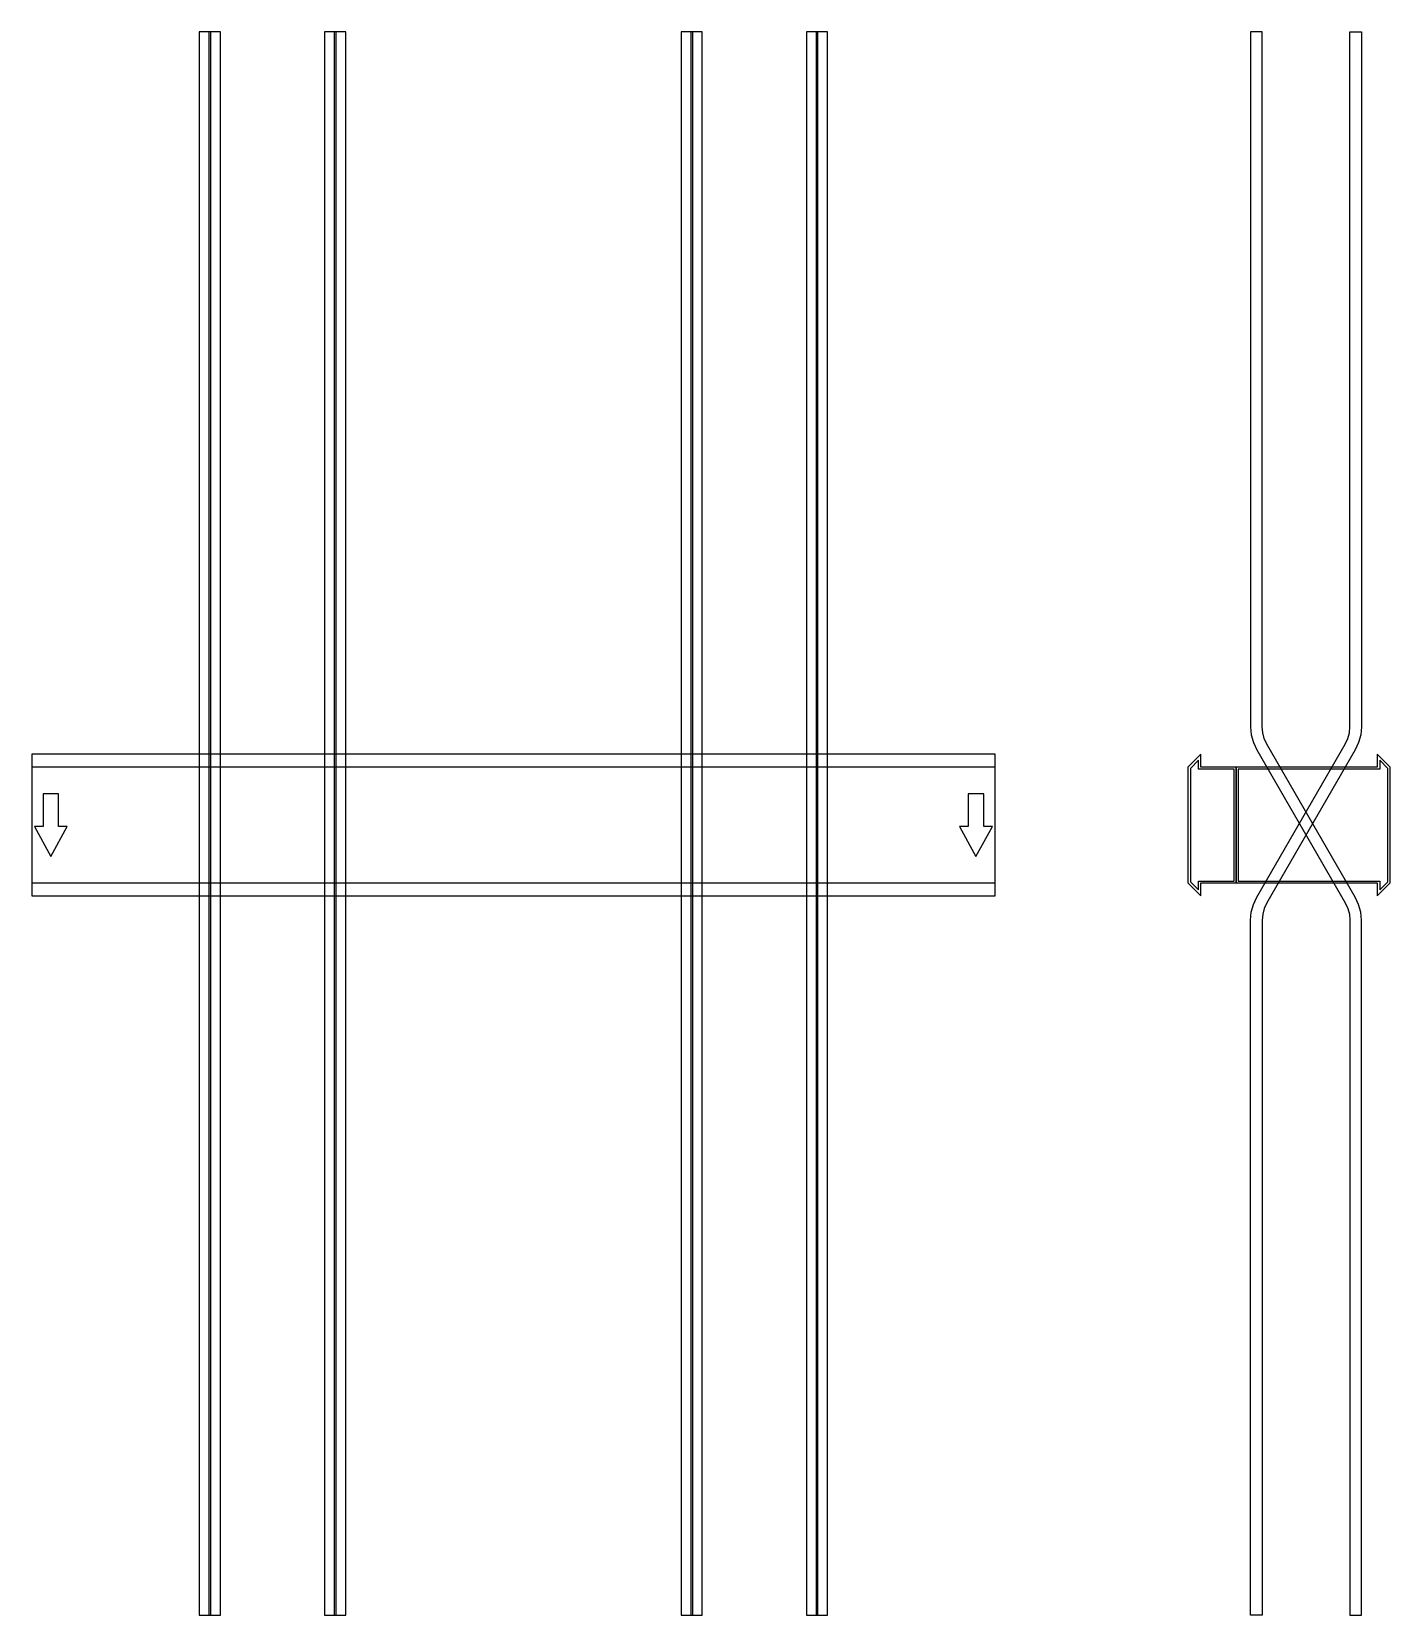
# Model space of a CAD drawing. Extents: x 0 to 1410, y -820 to 823.
import ezdxf

# ---------------------------------------------------------------- set-up
doc = ezdxf.new("R2010")
doc.units = 0
doc.layers.add('Halfen', color=7, linetype='CONTINUOUS')

msp = doc.modelspace()

# ---------------------------------------------------------------- linework, layer by layer
at = {"layer": 'Halfen', "color": 7}
for points in [[(186, -819.914), (186, 823.254), (174, 823.254), (174, -819.914)], [(196, -819.914), (196, 823.254), (184, 823.254), (184, -819.914)], [(316, -819.914), (316, 823.254), (304, 823.254), (304, -819.914)], [(326, -819.914), (326, 823.254), (314, 823.254), (314, -819.914)], [(686, -819.914), (686, 823.254), (674, 823.254), (674, -819.914)], [(696, -819.914), (696, 823.254), (684, 823.254), (684, -819.914)], [(816, -819.914), (816, 823.254), (804, 823.254), (804, -819.914)], [(826, -819.914), (826, 823.254), (814, 823.254), (814, -819.914)], [(1380, -819.914), (1380, -98.785), (1379.271, -90.449), (1377.105, -82.368), (1373.569, -74.785), (1281.823, 84.124), (1279.171, 89.812), (1277.547, 95.873), (1277, 102.124), (1277, 162.254), (1277, 823.254), (1265, 823.254), (1265, 162.254), (1265, 102.124), (1265.729, 93.789), (1267.895, 85.707), (1271.431, 78.124), (1363.177, -80.785), (1365.829, -86.472), (1367.453, -92.533), (1368, -98.785), (1368, -819.914)], [(1265, -819.914), (1265, -98.785), (1265.729, -90.449), (1267.895, -82.368), (1271.431, -74.785), (1363.177, 84.124), (1365.829, 89.812), (1367.453, 95.873), (1368, 102.124), (1368, 162.254), (1368, 823.254), (1380, 823.254), (1380, 162.254), (1380, 102.124), (1379.271, 93.789), (1377.105, 85.707), (1373.569, 78.124), (1281.823, -80.785), (1279.171, -86.472), (1277.547, -92.533), (1277, -98.785), (1277, -819.914)], [(0, -73.5), (1000, -73.5), (1000, 73.5), (0, 73.5)], [(1250, -60), (1250, 60), (1213.5, 60), (1213.5, 73.5), (1200, 60), (1200, -60), (1213.5, -73.5), (1213.5, -60)], [(1248, -58), (1248, 58), (1211, 58), (1211, 67.25), (1202.5, 58.75), (1202.5, -58.75), (1211, -67.25), (1211, -58)], [(1410, -60), (1410, 60), (1396.5, 73.5), (1396.5, 60), (1250, 60), (1250, -60), (1396.5, -60), (1396.5, -73.5)], [(1407.5, -58.75), (1407.5, 58.75), (1399, 67.25), (1399, 58), (1252, 58), (1252, -58), (1399, -58), (1399, -67.25)], [(0, -60), (1000, -60), (1000, 60), (0, 60)], [(20, -32.5), (37, -1.5), (28, -1.5), (28, 32.5), (12, 32.5), (12, -1.5), (3, -1.5)], [(980, -32.5), (997, -1.5), (988, -1.5), (988, 32.5), (972, 32.5), (972, -1.5), (963, -1.5)]]:
    msp.add_lwpolyline(points, close=True, dxfattribs=at)

doc.saveas('drawing.dxf')
